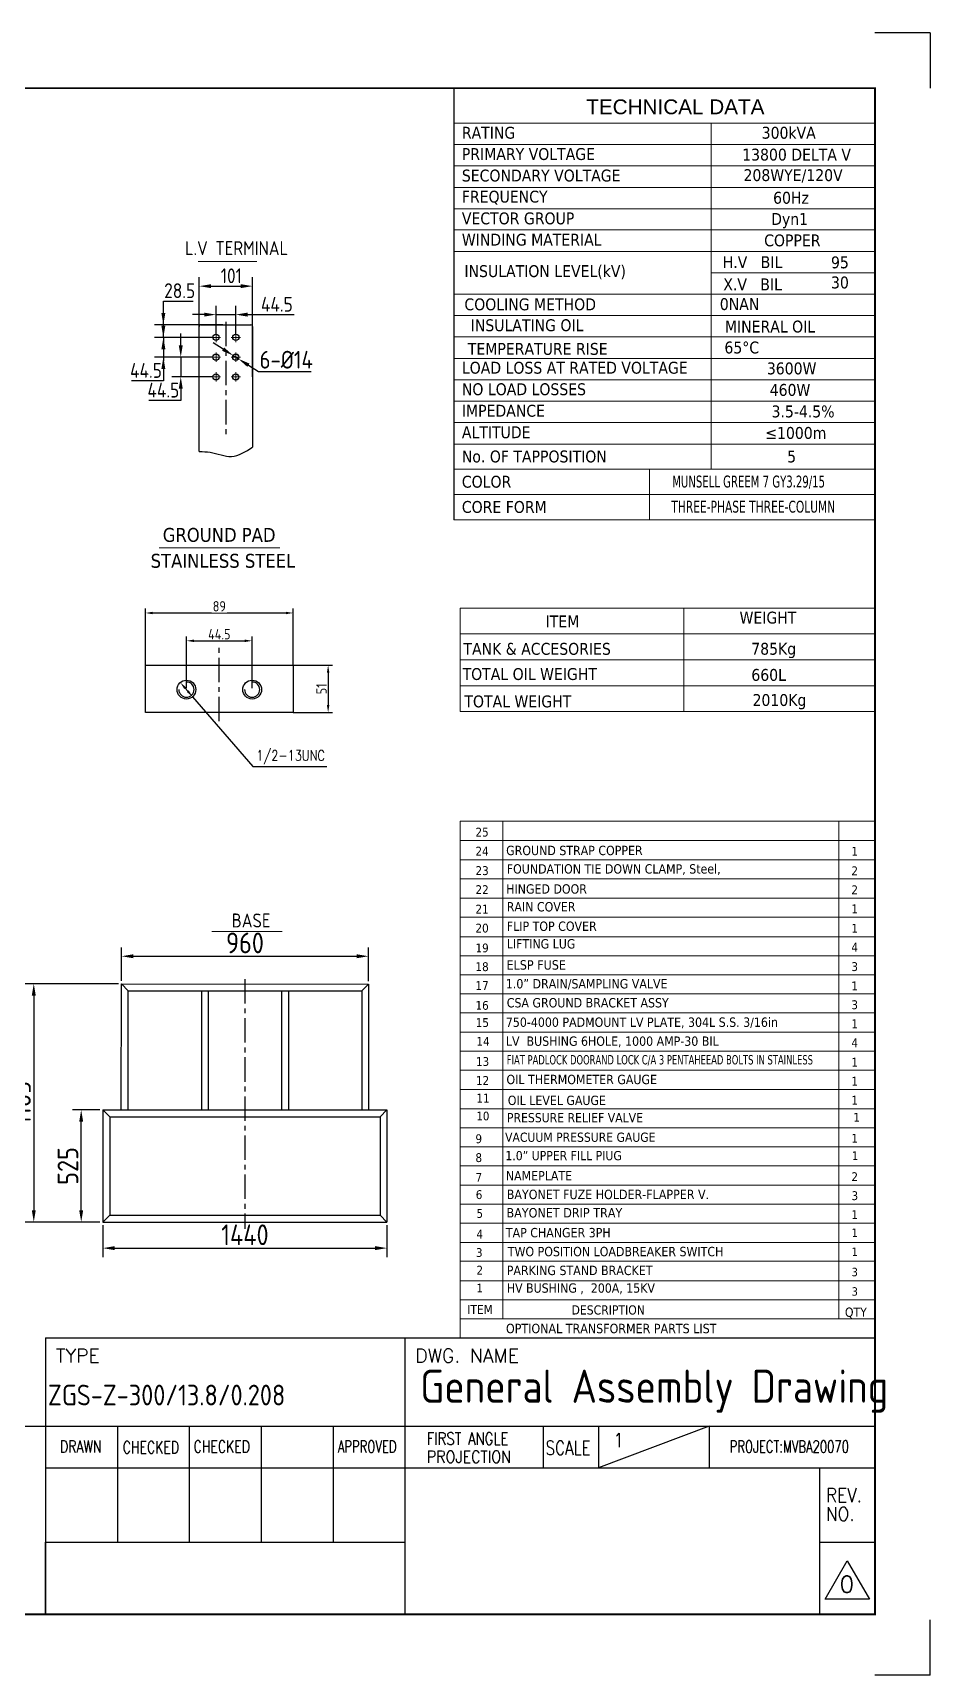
# Model space of a CAD drawing. Header units: millimetres. Extents: x 70841 to 133731, y -170061 to -164340.
# Drawn here: x 103016 to 106049, y -169944 to -164394 of the extents above; entities that cross this region are included whole.
import ezdxf
from ezdxf.enums import TextEntityAlignment as Align

# ---------------------------------------------------------------- set-up
doc = ezdxf.new("R2010")
doc.units = ezdxf.units.MM
doc.header["$LTSCALE"] = 13
for name, pattern in [('CENTER', [50.8, 31.75, -6.35, 6.35, -6.35]), ('CENTERX2', [101.6, 63.5, -12.7, 12.7, -12.7]), ('点画线', [18, 12, -2, 2, -2])]:
    doc.linetypes.add(name, pattern=pattern)
doc.layers.get('0').update_dxf_attribs({"color": 1, "linetype": 'CENTER'})
for name, color, linetype in [('1', 4, 'Continuous'), ('2', 3, 'Continuous'), ('6文字层', 3, 'Continuous'), ('粗实线', 4, 'Continuous')]:
    doc.layers.add(name, color=color, linetype=linetype)
doc.layers.add('paper', color=254, linetype='Continuous', plot=False)
doc.layers.add('中心线层', color=1, linetype='点画线', lineweight=18, true_color=0xff0000)
doc.layers.add('标注、文本', color=3, linetype='Continuous', lineweight=25)
doc.layers.add('铁心', color=3, linetype='Continuous', lineweight=0)
doc.styles.add('PDF Arial', font='arial.ttf')
doc.styles.add('ROMANS', font='romans.shx', dxfattribs={"bigfont": 'whgtxt.shx'})
doc.styles.get("Standard").update_dxf_attribs({"font": 'gbenor.shx', "bigfont": 'gbcbig.shx'})
doc.styles.add('Tahoma$001', font='tahoma.ttf', dxfattribs={"height": 2.159784})
doc.styles.add('Tahoma_txtstyle_28.05_0_0', font='tahoma.ttf')
doc.styles.add('Tahoma_txtstyle_28.49_0_0', font='tahoma.ttf')
doc.styles.add('Tahoma_txtstyle_28.73_0_0', font='tahoma.ttf')
doc.styles.add('Tahoma_txtstyle_28.76_0_0', font='tahoma.ttf')
doc.styles.add('Tahoma_txtstyle_28.82_0_0', font='tahoma.ttf')
doc.styles.add('Tahoma_txtstyle_28.87_0_0', font='tahoma.ttf')
doc.styles.add('Tahoma_txtstyle_28.88_0_0', font='tahoma.ttf')
doc.styles.add('Tahoma_txtstyle_30.00_0_0', font='tahoma.ttf')
doc.styles.add('Tahoma_txtstyle_30.40_0_0', font='tahoma.ttf')
doc.styles.add('Tahoma_txtstyle_30.54_0_0', font='tahoma.ttf')
doc.dimstyles.new('1-15', dxfattribs={"dimscale": 20, "dimtxt": 3.5, "dimasz": 2, "dimexe": 1.5, "dimexo": 0.5, "dimgap": 0.5, "dimtad": 1, "dimtoh": 1, "dimdec": 1, "dimdsep": 46, "dimtxsty": 'Standard', "dimcen": 2.5, "dimclrd": 3, "dimclre": 3, "dimclrt": 3, "dimadec": 0, "dimazin": 2, "dimtfac": 1, "dimtdec": 1, "dimtmove": 0, "dimatfit": 2, "dimfxl": 1, "dimarcsym": 0})
doc.dimstyles.new('丁晓菲', dxfattribs={"dimscale": 10, "dimtxt": 3.5, "dimasz": 2.5, "dimexe": 1.5, "dimexo": 0, "dimgap": 0.5, "dimtad": 1, "dimtoh": 1, "dimtxsty": 'Standard', "dimcen": 2.5, "dimclrd": 3, "dimclre": 3, "dimclrt": 2, "dimadec": 0, "dimazin": 0, "dimtfac": 1, "dimtmove": 0, "dimatfit": 2, "dimfxl": 1.5, "dimarcsym": 0})

# ---------------------------------------------------------------- blocks, each defined once
blk = doc.blocks.new('*D920')
at = {"layer": 'Defpoints', "color": 0, "transparency": 16777216}
for p in [(103758.4, -165249.6), (103578.4, -165579.6), (103758.4, -165566)]:
    blk.add_point(p, dxfattribs=at)
at = {"layer": '标注、文本', "color": 3, "lineweight": -2, "transparency": 16777216}
for p, q in [((103578.4, -165569.6), (103578.4, -165219.6)), ((103758.4, -165556), (103758.4, -165219.6)), ((103618.4, -165249.6), (103718.4, -165249.6))]:
    blk.add_line(p, q, dxfattribs=at)
at = {"layer": '标注、文本', "color": 3, "transparency": 16777216}
for points in [[(103618.4, -165243), (103618.4, -165256.3), (103578.4, -165249.6)], [(103718.4, -165243), (103718.4, -165256.3), (103758.4, -165249.6)]]:
    blk.add_solid(points, dxfattribs=at)
at = {"layer": '标注、文本', "color": 3, "transparency": 16777216, "insert": (103686.6, -165214.6), "char_height": 50, "attachment_point": 5}
blk.add_mtext('101', dxfattribs=at)
blk = doc.blocks.new('*D921')
at = {"layer": 'Defpoints', "color": 0, "transparency": 16777216}
for p in [(103457, -165380), (103668.5, -165380), (103635.1, -165422.7)]:
    blk.add_point(p, dxfattribs=at)
at = {"layer": '标注、文本', "color": 3, "lineweight": -2, "transparency": 16777216}
for p, q in [((103457, -165340), (103457, -165300)), ((103457, -165300), (103557.3, -165300)), ((103658.5, -165380), (103427, -165380)), ((103457, -165422.7), (103457, -165380)), ((103625.1, -165422.7), (103427, -165422.7)), ((103457, -165462.7), (103457, -165502.7))]:
    blk.add_line(p, q, dxfattribs=at)
at = {"layer": '标注、文本', "color": 3, "transparency": 16777216}
for points in [[(103450.3, -165340), (103463.7, -165340), (103457, -165380)], [(103450.3, -165462.7), (103463.7, -165462.7), (103457, -165422.7)]]:
    blk.add_solid(points, dxfattribs=at)
at = {"layer": '标注、文本', "color": 3, "transparency": 16777216, "insert": (103512.1, -165265), "char_height": 50, "attachment_point": 5}
blk.add_mtext('28.5', dxfattribs=at)
blk = doc.blocks.new('*D922')
at = {"layer": 'Defpoints', "color": 0, "transparency": 16777216}
for p in [(103701.8, -165345.8), (103635.1, -165422.7), (103701.8, -165422.7)]:
    blk.add_point(p, dxfattribs=at)
at = {"layer": '标注、文本', "color": 3, "lineweight": -2, "transparency": 16777216}
for p, q in [((103635.1, -165412.7), (103635.1, -165315.8)), ((103701.8, -165412.7), (103701.8, -165315.8)), ((103595.1, -165345.8), (103555.1, -165345.8)), ((103635.1, -165345.8), (103701.8, -165345.8)), ((103741.8, -165345.8), (103899.4, -165345.8))]:
    blk.add_line(p, q, dxfattribs=at)
at = {"layer": '标注、文本', "color": 3, "transparency": 16777216}
for points in [[(103595.1, -165339.1), (103595.1, -165352.5), (103635.1, -165345.8)], [(103741.8, -165339.1), (103741.8, -165352.5), (103701.8, -165345.8)]]:
    blk.add_solid(points, dxfattribs=at)
at = {"layer": '标注、文本', "color": 3, "transparency": 16777216, "insert": (103840.6, -165310.8), "char_height": 50, "attachment_point": 5}
blk.add_mtext('44.5', dxfattribs=at)
blk = doc.blocks.new('*D923')
at = {"layer": 'Defpoints', "color": 0, "transparency": 16777216}
for p in [(103635.1, -165422.7), (103457, -165489.5), (103624.6, -165489.5)]:
    blk.add_point(p, dxfattribs=at)
at = {"layer": '标注、文本', "color": 3, "lineweight": -2, "transparency": 16777216}
for p, q in [((103457, -165382.7), (103457, -165342.7)), ((103625.1, -165422.7), (103427, -165422.7)), ((103457, -165422.7), (103457, -165489.5)), ((103614.6, -165489.5), (103427, -165489.5)), ((103457, -165529.5), (103457, -165569.5)), ((103457, -165569.5), (103349.4, -165569.5))]:
    blk.add_line(p, q, dxfattribs=at)
at = {"layer": '标注、文本', "color": 3, "transparency": 16777216}
for points in [[(103450.3, -165382.7), (103463.7, -165382.7), (103457, -165422.7)], [(103450.3, -165529.5), (103463.7, -165529.5), (103457, -165489.5)]]:
    blk.add_solid(points, dxfattribs=at)
at = {"layer": '标注、文本', "color": 3, "transparency": 16777216, "insert": (103398.2, -165534.5), "char_height": 50, "attachment_point": 5}
blk.add_mtext('44.5 ', dxfattribs=at)
blk = doc.blocks.new('*D944')
at = {"layer": 'Defpoints', "color": 0, "transparency": 16777216}
for p in [(104150.7, -167514.2), (103315.1, -167607.2), (104150.7, -167608.3)]:
    blk.add_point(p, dxfattribs=at)
at = {"layer": '标注、文本', "color": 3, "lineweight": -2, "transparency": 16777216}
for p, q in [((103315.1, -167597.2), (103315.1, -167484.2)), ((104150.7, -167598.3), (104150.7, -167484.2)), ((103355.1, -167514.2), (104110.7, -167514.2))]:
    blk.add_line(p, q, dxfattribs=at)
at = {"layer": '标注、文本', "color": 3, "transparency": 16777216}
for points in [[(103355.1, -167507.6), (103355.1, -167520.9), (103315.1, -167514.2)], [(104110.7, -167507.6), (104110.7, -167520.9), (104150.7, -167514.2)]]:
    blk.add_solid(points, dxfattribs=at)
at = {"layer": '标注、文本', "color": 3, "transparency": 16777216, "insert": (103732.9, -167469.2), "char_height": 70, "attachment_point": 5}
blk.add_mtext('960', dxfattribs=at)
blk = doc.blocks.new('*D945')
at = {"layer": 'Defpoints', "color": 0, "transparency": 16777216}
for p in [(103315.1, -167607.2), (103019, -168412.6), (103252.6, -168412.6)]:
    blk.add_point(p, dxfattribs=at)
at = {"layer": '标注、文本', "color": 3, "lineweight": -2, "transparency": 16777216}
for p, q in [((103305.1, -167607.2), (102989, -167607.2)), ((103019, -167647.2), (103019, -168372.6)), ((103242.6, -168412.6), (102989, -168412.6))]:
    blk.add_line(p, q, dxfattribs=at)
at = {"layer": '标注、文本', "color": 3, "transparency": 16777216}
for points in [[(103012.3, -167647.2), (103025.6, -167647.2), (103019, -167607.2)], [(103012.3, -168372.6), (103025.6, -168372.6), (103019, -168412.6)]]:
    blk.add_solid(points, dxfattribs=at)
at = {"layer": '标注、文本', "color": 3, "transparency": 16777216, "insert": (102974, -168009.9), "char_height": 70, "attachment_point": 5, "rotation": 90}
blk.add_mtext('1185', dxfattribs=at)
blk = doc.blocks.new('*D946')
at = {"layer": 'Defpoints', "color": 0, "transparency": 16777216}
for p in [(103179.3, -168033.4), (103252.6, -168033.4), (103252.6, -168412.6)]:
    blk.add_point(p, dxfattribs=at)
at = {"layer": '标注、文本', "color": 3, "lineweight": -2, "transparency": 16777216}
for p, q in [((103242.6, -168033.4), (103149.3, -168033.4)), ((103179.3, -168372.6), (103179.3, -168073.4)), ((103242.6, -168412.6), (103149.3, -168412.6))]:
    blk.add_line(p, q, dxfattribs=at)
at = {"layer": '标注、文本', "color": 3, "transparency": 16777216}
for points in [[(103172.6, -168073.4), (103185.9, -168073.4), (103179.3, -168033.4)], [(103172.6, -168372.6), (103185.9, -168372.6), (103179.3, -168412.6)]]:
    blk.add_solid(points, dxfattribs=at)
at = {"layer": '标注、文本', "color": 3, "transparency": 16777216, "insert": (103134.3, -168223), "char_height": 70, "attachment_point": 5, "rotation": 90}
blk.add_mtext('525 ', dxfattribs=at)
blk = doc.blocks.new('*D947')
at = {"layer": 'Defpoints', "color": 0, "transparency": 16777216}
for p in [(103252.6, -168412.6), (104212.6, -168412.6), (104212.6, -168500.6)]:
    blk.add_point(p, dxfattribs=at)
at = {"layer": '标注、文本', "color": 3, "lineweight": -2, "transparency": 16777216}
for p, q in [((103252.6, -168422.6), (103252.6, -168530.6)), ((104212.6, -168422.6), (104212.6, -168530.6)), ((103292.6, -168500.6), (104172.6, -168500.6))]:
    blk.add_line(p, q, dxfattribs=at)
at = {"layer": '标注、文本', "color": 3, "transparency": 16777216}
for points in [[(103292.6, -168493.9), (103292.6, -168507.3), (103252.6, -168500.6)], [(104172.6, -168493.9), (104172.6, -168507.3), (104212.6, -168500.6)]]:
    blk.add_solid(points, dxfattribs=at)
at = {"layer": '标注、文本', "color": 3, "transparency": 16777216, "insert": (103732.6, -168455.6), "char_height": 70, "attachment_point": 5}
blk.add_mtext('1440', dxfattribs=at)
blk = doc.blocks.new('*D916')
at = {"layer": 'Defpoints', "color": 0, "transparency": 16777216}
for p in [(103692.9, -165484), (103710.6, -165495.3)]:
    blk.add_point(p, dxfattribs=at)
at = {"layer": '标注、文本', "color": 3, "lineweight": -2, "transparency": 16777216}
for p, q in [((103659.2, -165462.6), (103625.4, -165441.1)), ((103692.9, -165484), (103710.6, -165495.3)), ((103744.4, -165516.8), (103778.2, -165538.2)), ((103778.2, -165538.2), (103956.2, -165538.2))]:
    blk.add_line(p, q, dxfattribs=at)
at = {"layer": '标注、文本', "color": 3, "transparency": 16777216}
for points in [[(103662.7, -165457), (103655.6, -165468.2), (103692.9, -165484)], [(103748, -165511.1), (103740.8, -165522.4), (103710.6, -165495.3)]]:
    blk.add_solid(points, dxfattribs=at)
at = {"layer": '标注、文本', "color": 3, "transparency": 16777216, "insert": (103872.2, -165498.2), "char_height": 60, "attachment_point": 5}
blk.add_mtext('6-%%C14', dxfattribs=at)
blk = doc.blocks.new('*D981')
at = {"layer": 'Defpoints', "color": 0, "transparency": 16777216}
for p in [(103635.1, -165489.5), (103515.8, -165556), (103635.1, -165556)]:
    blk.add_point(p, dxfattribs=at)
at = {"layer": '标注、文本', "color": 3, "lineweight": -2, "transparency": 16777216}
for p, q in [((103515.8, -165449.5), (103515.8, -165409.5)), ((103625.1, -165489.5), (103485.8, -165489.5)), ((103515.8, -165489.5), (103515.8, -165556)), ((103625.1, -165556), (103485.8, -165556)), ((103515.8, -165596), (103515.8, -165636)), ((103515.8, -165636), (103408.2, -165636))]:
    blk.add_line(p, q, dxfattribs=at)
at = {"layer": '标注、文本', "color": 3, "transparency": 16777216}
for points in [[(103509.1, -165449.5), (103522.4, -165449.5), (103515.8, -165489.5)], [(103509.1, -165596), (103522.4, -165596), (103515.8, -165556)]]:
    blk.add_solid(points, dxfattribs=at)
at = {"layer": '标注、文本', "color": 3, "transparency": 16777216, "insert": (103457, -165601), "char_height": 50, "attachment_point": 5}
blk.add_mtext('44.5', dxfattribs=at)
blk = doc.blocks.new('*D986')
at = {"layer": 'Defpoints', "color": 0, "transparency": 16777216}
for p in [(103896.1, -166530.6), (103896.1, -166690.6), (104014, -166690.6)]:
    blk.add_point(p, dxfattribs=at)
at = {"layer": '标注、文本', "color": 3, "lineweight": -2, "transparency": 16777216}
for p, q in [((103896.1, -166530.6), (104029, -166530.6)), ((104014, -166555.6), (104014, -166665.6)), ((103896.1, -166690.6), (104029, -166690.6))]:
    blk.add_line(p, q, dxfattribs=at)
at = {"layer": '标注、文本', "color": 3, "transparency": 16777216}
for points in [[(104009.8, -166555.6), (104018.1, -166555.6), (104014, -166530.6)], [(104009.8, -166665.6), (104018.1, -166665.6), (104014, -166690.6)]]:
    blk.add_solid(points, dxfattribs=at)
at = {"layer": '标注、文本', "color": 2, "transparency": 16777216, "insert": (103991.5, -166610.6), "char_height": 35, "attachment_point": 5, "rotation": 90, "bg_fill": 3, "box_fill_scale": 1.1, "bg_fill_color": 256, "bg_fill_true_color": 13158600, "bg_fill_transparency": 0}
blk.add_mtext('51', dxfattribs=at)
blk = doc.blocks.new('*D989')
at = {"layer": 'Defpoints', "color": 0, "transparency": 16777216}
for p in [(103514.2, -166589.1), (103555.7, -166637.2)]:
    blk.add_point(p, dxfattribs=at)
at = {"layer": '标注、文本', "color": 3, "lineweight": -2, "transparency": 16777216}
for p, q in [((103530.6, -166608), (103539.4, -166618.3)), ((103555.7, -166637.2), (103759.6, -166873.2)), ((103759.6, -166873.2), (104009.9, -166873.2))]:
    blk.add_line(p, q, dxfattribs=at)
at = {"layer": '标注、文本', "color": 3, "transparency": 16777216}
for points in [[(103533.7, -166605.3), (103527.4, -166610.8), (103514.2, -166589.1)], [(103542.5, -166615.5), (103536.2, -166621), (103555.7, -166637.2)]]:
    blk.add_solid(points, dxfattribs=at)
at = {"layer": '标注、文本', "color": 2, "transparency": 16777216, "insert": (103887.2, -166841.5), "char_height": 35, "attachment_point": 5, "bg_fill": 3, "box_fill_scale": 1.1, "bg_fill_color": 256, "bg_fill_true_color": 13158600, "bg_fill_transparency": 0}
blk.add_mtext('{\\Fromans,gbcbig|c134;\\W0.8;1/2-13UNC}', dxfattribs=at)
blk = doc.blocks.new('*D987')
at = {"layer": 'Defpoints', "color": 0, "transparency": 16777216}
for p in [(103757.2, -166448.2), (103535, -166608.1), (103757.2, -166608.1)]:
    blk.add_point(p, dxfattribs=at)
at = {"layer": '标注、文本', "color": 3, "lineweight": -2, "transparency": 16777216}
for p, q in [((103535, -166608.1), (103535, -166433.2)), ((103560, -166448.2), (103732.2, -166448.2)), ((103757.2, -166608.1), (103757.2, -166433.2))]:
    blk.add_line(p, q, dxfattribs=at)
at = {"layer": '标注、文本', "color": 3, "transparency": 16777216}
for points in [[(103560, -166444), (103560, -166452.4), (103535, -166448.2)], [(103732.2, -166444), (103732.2, -166452.4), (103757.2, -166448.2)]]:
    blk.add_solid(points, dxfattribs=at)
at = {"layer": '标注、文本', "color": 2, "transparency": 16777216, "insert": (103646.1, -166425.7), "char_height": 35, "attachment_point": 5, "bg_fill": 3, "box_fill_scale": 1.1, "bg_fill_color": 256, "bg_fill_true_color": 13158600, "bg_fill_transparency": 0}
blk.add_mtext('44.5', dxfattribs=at)
blk = doc.blocks.new('*D988')
at = {"layer": 'Defpoints', "color": 0, "transparency": 16777216}
for p in [(103896.1, -166354.1), (103396.1, -166530.6), (103896.1, -166530.6)]:
    blk.add_point(p, dxfattribs=at)
at = {"layer": '标注、文本', "color": 3, "lineweight": -2, "transparency": 16777216}
for p, q in [((103396.1, -166530.6), (103396.1, -166339.1)), ((103421.1, -166354.1), (103871.1, -166354.1)), ((103896.1, -166530.6), (103896.1, -166339.1))]:
    blk.add_line(p, q, dxfattribs=at)
at = {"layer": '标注、文本', "color": 3, "transparency": 16777216}
for points in [[(103421.1, -166350), (103421.1, -166358.3), (103396.1, -166354.1)], [(103871.1, -166350), (103871.1, -166358.3), (103896.1, -166354.1)]]:
    blk.add_solid(points, dxfattribs=at)
at = {"layer": '标注、文本', "color": 2, "transparency": 16777216, "insert": (103646.1, -166331.6), "char_height": 35, "attachment_point": 5, "bg_fill": 3, "box_fill_scale": 1.1, "bg_fill_color": 256, "bg_fill_true_color": 13158600, "bg_fill_transparency": 0}
blk.add_mtext('89', dxfattribs=at)

msp = doc.modelspace()

# ---------------------------------------------------------------- linework, layer by layer
at = {"layer": '1'}
for p, q in [((103578.394, -165808.485), (103578.415, -165385.959)), ((103584.415, -165379.959), (103752.415, -165379.959)), ((103758.415, -165385.959), (103758.39, -165793.687)), ((103396.096, -166690.648), (103396.096, -166530.648)), ((103396.096, -166530.648), (103896.096, -166530.648)), ((103896.096, -166530.648), (103896.096, -166690.648)), ((103896.096, -166690.648), (103396.096, -166690.648))]:
    msp.add_line(p, q, dxfattribs=at)
at = {"layer": '1', "color": 1, "linetype": 'CENTERX2', "lineweight": -3, "ltscale": 0.1}
for p, q in [((103668.479, -165370.001), (103668.407, -165764.705)), ((103646.096, -166719.977), (103646.096, -166471.213)), ((103732.617, -167591.518), (103732.617, -168435.218))]:
    msp.add_line(p, q, dxfattribs=at)
at = {"layer": '1', "const_width": 6.541}
msp.add_lwpolyline([(98685.929, -169738.188), (105861.929, -169738.188), (105861.929, -164580.438), (98685.929, -164580.438), (98685.929, -169738.188)], dxfattribs=at)
at = {"layer": '1'}
for centre, radius in [((103635.103, -165422.709), 10.5), ((103701.839, -165422.719), 10.5), ((103635.103, -165489.659), 10.5), ((103635.103, -165489.659), 10.5), ((103701.777, -165489.67), 10.5), ((103701.798, -165489.67), 10.5), ((103635.103, -165556.209), 10.5), ((103635.103, -165556.209), 10.5), ((103701.777, -165556.219), 10.5), ((103701.798, -165556.219), 10.5), ((103534.971, -166613.148), 31.75), ((103757.221, -166613.148), 31.75)]:
    msp.add_circle(centre, radius, dxfattribs=at)
for centre, start, end in [((103584.415, -165385.959), 90, 180), ((103752.415, -165385.959), 0, 90)]:
    msp.add_arc(centre, 6, start, end, dxfattribs=at)
at = {"layer": '2', "ltscale": 10}
msp.add_line((105861.929, -166337.605), (105861.929, -166687.553), dxfattribs=at)
at = {"layer": '2'}
for p, q in [((103058.804, -168803.813), (105861.929, -168803.813)), ((103058.804, -168803.813), (103058.804, -169738.188)), ((104273.491, -168803.813), (104273.491, -169738.188)), ((98685.929, -169102.813), (105861.929, -169102.813)), ((103301.741, -169102.813), (103301.741, -169494.647)), ((103544.679, -169102.813), (103544.679, -169494.647)), ((103787.616, -169102.813), (103787.616, -169494.647)), ((104030.554, -169102.813), (104030.554, -169494.647)), ((104740.679, -169102.813), (104740.679, -169242.969)), ((105301.304, -169102.813), (104927.554, -169242.969)), ((104927.554, -169102.813), (104927.554, -169242.969)), ((105301.304, -169102.813), (105301.304, -169242.969)), ((103058.804, -169242.969), (104273.491, -169242.969)), ((104273.491, -169242.969), (105861.929, -169242.969)), ((105675.054, -169242.969), (105675.054, -169738.188)), ((103058.804, -169494.647), (104273.491, -169494.647)), ((103058.804, -169737.585), (103058.804, -169494.647)), ((105675.054, -169494.647), (105861.929, -169494.647)), ((105693.741, -169686.773), (105768.491, -169557.303)), ((105768.491, -169557.303), (105843.241, -169686.773)), ((105843.241, -169686.773), (105693.741, -169686.773))]:
    msp.add_line(p, q, dxfattribs=at)
at = {"layer": '6文字层'}
for points in [[(104439.013, -164580.438), (105861.929, -164580.438)], [(104439.013, -164580.438), (104439.013, -166039.217)], [(105861.929, -164580.438), (105861.929, -165423.286)]]:
    msp.add_lwpolyline(points, dxfattribs=at)
at = {"layer": 'paper'}
for p, q in [((106048.804, -164393.563), (105861.929, -164393.563)), ((106048.804, -164393.563), (106048.804, -164580.438)), ((106048.804, -169943.751), (106048.804, -169756.876)), ((106048.804, -169943.751), (105861.929, -169943.751))]:
    msp.add_line(p, q, dxfattribs=at)
at = {"layer": '中心线层'}
for p, q in [((103619.603, -165422.709), (103650.602, -165422.709)), ((103635.103, -165406.59), (103635.103, -165438.426)), ((103717.339, -165422.724), (103686.34, -165422.714)), ((103701.844, -165406.6), (103701.835, -165438.436)), ((103619.603, -165489.459), (103650.602, -165489.459)), ((103635.103, -165473.34), (103635.103, -165505.176)), ((103717.318, -165489.474), (103686.319, -165489.464)), ((103701.824, -165473.35), (103701.814, -165505.186)), ((103619.603, -165556.008), (103650.602, -165556.008)), ((103635.103, -165539.889), (103635.103, -165571.725)), ((103717.318, -165556.023), (103686.319, -165556.014)), ((103701.824, -165539.9), (103701.814, -165571.736))]:
    msp.add_line(p, q, dxfattribs=at)
at = {"layer": '标注、文本', "color": 4, "lineweight": 30}
for p, q in [((103314.537, -168033.42), (103315.126, -167607.157)), ((103315.126, -167607.157), (104150.691, -167608.313)), ((103315.126, -167607.157), (103337.573, -167631.186)), ((104127.651, -167631.186), (104150.691, -167608.313)), ((104150.691, -167608.313), (104150.691, -168033.089)), ((103337.573, -168032.968), (103337.573, -167631.186)), ((103337.573, -167631.186), (104127.651, -167631.186)), ((103585.839, -167631.186), (103585.839, -168033.089)), ((103608.879, -167631.186), (103608.879, -168033.089)), ((103856.355, -167631.186), (103856.355, -168033.089)), ((103879.395, -167631.186), (103879.395, -168033.089)), ((104127.651, -167631.186), (104127.651, -168033.089)), ((103252.612, -168033.42), (104212.612, -168033.42)), ((103275.652, -168056.431), (103252.612, -168033.42)), ((103275.652, -168056.46), (103275.652, -168389.58)), ((103275.652, -168056.46), (104189.572, -168056.46)), ((104189.572, -168056.46), (104212.612, -168033.42)), ((103252.622, -168412.62), (103275.652, -168389.58)), ((104189.572, -168389.58), (104212.612, -168412.62))]:
    msp.add_line(p, q, dxfattribs=at)
at = {"layer": '标注、文本'}
msp.add_open_spline([(103578.394, -165808.485), (103590.637, -165808.662), (103627.443, -165809.192), (103689.981, -165837.843), (103735.241, -165808.629), (103758.394, -165793.685)], degree=3, knots=[0, 0, 0, 0, 73.60943979, 221.28127785, 375.94621417, 375.94621417, 375.94621417, 375.94621417], dxfattribs=at)
at = {"layer": '粗实线', "lineweight": 30}
for p, q in [((103252.612, -168033.42), (103252.612, -168412.62)), ((104189.572, -168056.46), (104189.572, -168389.58)), ((104212.612, -168033.42), (104212.612, -168412.62)), ((103275.652, -168389.58), (104189.572, -168389.58)), ((103252.622, -168412.62), (104212.612, -168412.62))]:
    msp.add_line(p, q, dxfattribs=at)
at = {"layer": '铁心'}
for p, q in [((103772.419, -165166.063), (103574.503, -165166.063)), ((103443.323, -166134.068), (103850.942, -166134.068)), ((104460.366, -166337.605), (104460.366, -166471.97)), ((104460.366, -166471.97), (104460.366, -166337.605)), ((104460.366, -166337.605), (105861.929, -166337.605)), ((104460.366, -166425.092), (105861.929, -166425.092)), ((104460.366, -166512.579), (105861.929, -166512.579)), ((104460.366, -166600.066), (105861.929, -166600.066)), ((104460.366, -166687.553), (105861.929, -166687.553)), ((103858.095, -167430.592), (103620.596, -167430.592))]:
    msp.add_line(p, q, dxfattribs=at)
at = {"layer": '铁心', "color": 3, "true_color": 0x00ff00}
for p, q in [((105216.48, -166337.605), (105216.48, -166471.97)), ((105216.48, -166471.97), (105216.48, -166337.605)), ((104460.366, -166595.999), (104460.366, -166471.97)), ((104460.366, -166471.97), (104460.366, -166595.999)), ((105216.48, -166595.999), (105216.48, -166471.97)), ((105216.48, -166471.97), (105216.48, -166595.999)), ((104460.366, -166687.553), (104460.366, -166595.999)), ((104460.366, -166595.999), (104460.366, -166687.553)), ((105216.48, -166687.553), (105216.48, -166595.999)), ((105216.48, -166595.999), (105216.48, -166687.553))]:
    msp.add_line(p, q, dxfattribs=at)
at = {"layer": '铁心'}
for points in [[(104439.013, -164698.396), (105861.929, -164698.396)], [(105308.458, -164698.396), (105308.458, -165868.626)], [(104439.013, -164771.09), (105861.929, -164771.09)], [(104439.013, -164843.099), (105861.929, -164843.099)], [(104439.013, -164915.794), (105861.929, -164915.794)], [(104439.013, -164987.803), (105861.929, -164987.803)], [(104439.013, -165059.812), (105861.929, -165059.812)], [(104439.013, -165132.507), (105861.929, -165132.507)], [(105308.458, -165204.516), (105861.929, -165204.516)], [(104439.013, -165277.211), (105861.929, -165277.211)], [(104439.013, -165349.22), (105861.929, -165349.22)], [(104439.013, -165421.229), (105861.929, -165421.229)], [(104439.013, -165493.924), (105861.929, -165493.924)], [(104439.013, -165565.933), (105861.929, -165565.933)], [(104439.013, -165637.942), (105861.929, -165637.942)], [(104439.013, -165637.942), (105861.929, -165637.942)], [(104439.013, -165710.636), (105861.929, -165710.636)], [(104439.013, -165783.331), (105861.929, -165783.331)], [(104439.013, -165783.331), (105861.929, -165783.331)], [(105861.929, -165783.331), (105861.929, -166039.217)], [(104439.013, -165868.626), (105861.929, -165868.626)], [(105100.22, -165868.626), (105100.22, -166039.217)], [(104439.013, -165953.922), (105861.929, -165953.922)], [(104439.013, -165953.922), (105861.929, -165953.922)], [(104439.013, -166039.217), (105861.929, -166039.217)], [(104439.013, -166039.217), (105861.929, -166039.217)], [(105861.929, -166687.553), (104460.366, -166687.553), (104460.366, -166687.553)], [(104460.366, -167058.219), (104460.366, -168803.813)], [(105861.929, -167058.219), (104460.366, -167058.219), (104460.366, -167058.219)], [(105861.929, -167058.219), (104460.366, -167058.219), (104460.366, -167058.219)], [(104603.851, -167058.219), (104603.851, -168739.419)], [(105740.087, -167058.219), (105740.087, -168739.419)], [(105861.929, -167122.613), (104460.366, -167122.613), (104460.366, -167122.613)], [(105861.929, -167188.343), (104460.366, -167188.343), (104460.366, -167188.343)], [(105861.929, -167188.343), (104460.366, -167188.343), (104460.366, -167188.343)], [(105861.929, -167188.343), (104460.366, -167188.343), (104460.366, -167188.343)], [(105861.929, -167252.738), (104460.366, -167252.738), (104460.366, -167252.738)], [(105861.929, -167318.468), (104460.366, -167318.468), (104460.366, -167318.468)], [(105861.929, -167382.595), (104460.366, -167382.595), (104460.366, -167382.595)], [(105861.929, -167448.325), (104460.366, -167448.325), (104460.366, -167448.325)], [(105861.929, -167512.453), (104460.366, -167512.453), (104460.366, -167512.453)], [(105861.929, -167576.847), (104460.366, -167576.847), (104460.366, -167576.847)], [(105861.929, -167641.241), (104460.366, -167641.241), (104460.366, -167641.241)], [(105861.929, -167705.368), (104460.366, -167705.368), (104460.366, -167705.368)], [(105861.929, -167771.099), (104460.366, -167771.099), (104460.366, -167771.099)], [(105861.929, -167835.493), (104460.366, -167835.493), (104460.366, -167835.493)], [(105861.929, -167899.62), (104460.366, -167899.62), (104460.366, -167899.62)], [(105861.929, -167965.083), (104460.366, -167965.083)], [(105861.929, -168029.478), (104460.366, -168029.478)], [(105861.929, -168093.872), (104460.366, -168093.872)], [(105861.929, -168157.999), (104460.366, -168157.999)], [(105861.929, -168222.394), (104460.366, -168222.394), (104460.366, -168222.394)], [(105861.929, -168288.124), (104460.366, -168288.124), (104460.366, -168288.124)], [(105861.929, -168352.251), (104460.366, -168352.251), (104460.366, -168352.251)], [(105861.929, -168416.645), (104460.366, -168416.645), (104460.366, -168416.645)], [(105861.929, -168481.04), (104460.366, -168481.04), (104460.366, -168481.04)], [(105861.929, -168545.167), (104460.366, -168545.167), (104460.366, -168545.167)], [(105861.929, -168610.897), (104460.366, -168610.897), (104460.366, -168610.897)], [(105861.929, -168675.292), (104460.366, -168675.292), (104460.366, -168675.292)], [(104603.851, -168675.024), (104603.851, -168739.419), (104603.851, -168739.419)], [(105740.087, -168675.024), (105740.087, -168739.419), (105740.087, -168739.419)], [(105861.929, -168739.419), (104460.366, -168739.419), (104460.366, -168739.419)]]:
    msp.add_lwpolyline(points, dxfattribs=at)

# ---------------------------------------------------------------- texts
at = {"color": 4, "true_color": 0x00ffff}
msp.add_text('ZGS-Z-300/13.8/0.208', height=70, dxfattribs=at).set_placement((103066.789, -169032.159))
at = {"layer": '1', "color": 4}
msp.add_text('General Assembly Drawing', height=112.125, dxfattribs=at).set_placement((104325.244, -169023.328))
at = {"layer": '2', "style": 'ROMANS'}
for s, height, p in [('TYPE', 46.7188, (103093.778, -168887.364)), ('DWG. NAME', 46.7188, (104308.466, -168887.364)), ('1', 46.719, (104976.101, -169173.121))]:
    msp.add_text(s, height=height, dxfattribs=at).set_placement(p)
for s, height, width, p in [('DRAWN', 41.1125, 0.75, (103107.495, -169191.61)), ('CHECKED', 41.1125, 0.75, (103319.612, -169194.215)), ('CHECKED', 41.1125, 0.75, (103559.233, -169191.61)), ('APPROVED', 41.1125, 0.7, (104046.33, -169191.61)), ('FIRST ANGLE', 41.1125, 0.8, (104347.251, -169164.838)), ('SCALE', 46.7188, 0.8, (104748.938, -169198.715)), ('PROJECTION', 41.1125, 0.86, (104347.251, -169226.453)), ('REV.', 46.7188, 0.9, (105696.302, -169358.601)), ('NO.', 46.7188, 0.9, (105696.302, -169422.312))]:
    msp.add_text(s, height=height, dxfattribs=dict(at, width=width)).set_placement(p)
at = {"layer": '2', "color": 3, "true_color": 0x00ff00, "style": 'ROMANS', "width": 0.7}
msp.add_text('PROJECT:MVBA20070', height=41.1125, dxfattribs=at).set_placement((105371.256, -169191.61))
at = {"layer": '2', "color": 4, "style": 'ROMANS'}
msp.add_text('0', height=56.062, dxfattribs=at).set_placement((105743.39, -169664.347))
at = {"layer": '铁心'}
for s, height, style, p in [('TECHNICAL DATA', 50.06987, 'PDF Arial', (104886.348, -164668.595)), ('RATING', 40.1901, 'Tahoma$001', (104465.927, -164751.202)), ('300kVA', 40.1901, 'Tahoma$001', (105479.327, -164751.202)), ('PRIMARY VOLTAGE', 40.19014, 'Tahoma$001', (104465.927, -164823.211)), ('13800 DELTA V', 40.19014, 'Tahoma$001', (105413.467, -164825.19)), ('SECONDARY VOLTAGE', 40.19014, 'Tahoma$001', (104465.927, -164895.906)), ('208WYE/120V', 40.19014, 'Tahoma$001', (105417.962, -164894.476)), ('FREQUENCY', 40.1901, 'Tahoma$001', (104465.927, -164967.229)), ('60Hz', 40.1901, 'Tahoma$001', (105518.021, -164970.924)), ('VECTOR GROUP', 40.19014, 'Tahoma$001', (104465.927, -165040.61)), ('Dyn1', 40.1901, 'Tahoma$001', (105511.273, -165042.731)), ('WINDING MATERIAL', 40.19014, 'Tahoma$001', (104465.927, -165112.619)), ('COPPER', 40.1901, 'Tahoma$001', (105487.68, -165114.939)), ('95', 40.1901, 'Tahoma$001', (105713.584, -165189.27)), ('INSULATION LEVEL(kV)', 40.19014, 'Tahoma$001', (104474.568, -165218.865)), ('30', 40.1901, 'Tahoma$001', (105713.678, -165257.188)), ('COOLING METHOD', 40.19014, 'Tahoma$001', (104474.568, -165331.174)), ('0NAN', 40.1901, 'Tahoma$001', (105337.825, -165330.223)), ('LOAD LOSS AT RATED VOLTAGE', 40.19014, 'Tahoma$001', (104465.927, -165545.358)), ('3600W', 40.1901, 'Tahoma$001', (105496.844, -165547.679)), ('NO LOAD LOSSES', 40.19014, 'Tahoma$001', (104465.927, -165618.053)), ('460W', 40.1901, 'Tahoma$001', (105506.452, -165620.374)), ('IMPEDANCE', 40.1901, 'Tahoma$001', (104465.927, -165690.748)), ('3.5-4.5%%%', 40.1901, 'Tahoma$001', (105512.637, -165693.069)), ('ALTITUDE', 40.1901, 'Tahoma$001', (104465.927, -165763.443)), ('≤1000m', 40.1901, 'Tahoma$001', (105491.436, -165765.763)), ('No. OF TAPPOSITION', 40.19014, 'Tahoma$001', (104465.867, -165845.291)), ('5', 40.19, 'Tahoma$001', (105565.423, -165845.291)), ('COLOR', 40.1901, 'Tahoma$001', (104465.867, -165930.586)), ('GROUND PAD  ', 46.95689, 'Tahoma$001', (103454.899, -166113.716)), ('STAINLESS STEEL ', 46.95689, 'Tahoma$001', (103414.114, -166201.238)), ('GROUND STRAP COPPER', 31.56081, 'Tahoma$001', (104615.716, -167172.43)), ('1', 29.834, 'Tahoma$001', (105782.513, -167174.316)), ('FOUNDATION TIE DOWN CLAMP, Steel, ', 31.5647, 'Tahoma$001', (104617.674, -167234.732)), ('2', 29.834, 'Tahoma$001', (105782.513, -167240.314)), ('HINGED DOOR', 31.56081, 'Tahoma$001', (104615.716, -167302.554)), ('2', 29.834, 'Tahoma$001', (105782.513, -167304.441)), ('RAIN COVER', 31.5647, 'Tahoma$001', (104617.674, -167362.719)), ('1', 29.834, 'Tahoma$001', (105782.513, -167368.835)), ('FLIP TOP COVER', 31.5647, 'Tahoma$001', (104617.674, -167428.45)), ('1', 29.834, 'Tahoma$001', (105782.513, -167434.566)), ('4', 29.834, 'Tahoma$001', (105782.513, -167498.693)), ('ELSP FUSE', 32.0385, 'Tahoma$001', (104616.781, -167559.552)), ('3', 29.834, 'Tahoma$001', (105782.513, -167564.156)), ('1.0” DRAIN/SAMPLING VALVE', 31.57344, 'Tahoma$001', (104614.518, -167622.917)), ('1', 29.834, 'Tahoma$001', (105782.387, -167629.342)), ('3', 29.834, 'Tahoma$001', (105782.513, -167692.945)), ('750-4000 PADMOUNT LV PLATE, 304L S.S. 3/16in', 31.57344, 'Tahoma$001', (104614.643, -167752.785)), ('1', 29.834, 'Tahoma$001', (105782.513, -167757.339)), ('LV  BUSHING 6HOLE, 1000 AMP-30 BIL', 31.57344, 'Tahoma$001', (104614.643, -167816.912)), ('4', 29.834, 'Tahoma$001', (105782.513, -167821.733)), ('1', 29.834, 'Tahoma$001', (105782.513, -167887.197)), ('OIL THERMOMETER GAUGE ', 31.60639, 'Tahoma_txtstyle_30.54_0_0', (104616.711, -167946.413)), ('1', 29.834, 'Tahoma$001', (105782.513, -167951.324)), ('OIL LEVEL GAUGE ', 31.4681, 'Tahoma_txtstyle_30.40_0_0', (104621.198, -168016.914)), ('1', 29.834, 'Tahoma$001', (105782.513, -168015.451)), ('PRESSURE RELIEF VALVE ', 31.12566, 'Tahoma$001', (104618.365, -168075.191)), ('1', 29.834, 'Tahoma$001', (105788.945, -168073.62)), ('VACUUM PRESSURE GAUGE', 31.05, 'Tahoma_txtstyle_30.00_0_0', (104611.932, -168141.299)), ('1', 29.834, 'Tahoma$001', (105782.513, -168144.24)), ('1.0” UPPER FILL PIUG ', 31.12566, 'Tahoma$001', (104613.048, -168203.486)), ('NAMEPLATE', 31.5734, 'Tahoma$001', (104614.643, -168271.814)), ('2', 29.834, 'Tahoma$001', (105782.513, -168274.097)), ('BAYONET FUZE HOLDER-FLAPPER V.', 31.78814, 'Tahoma$001', (104617.692, -168334.96)), ('3', 29.834, 'Tahoma$001', (105782.889, -168338.232)), ('BAYONET DRIP TRAY', 32.03849, 'Tahoma$001', (104616.727, -168397.106)), ('1', 29.834, 'Tahoma$001', (105782.459, -168402.512)), ('TAP CHANGER 3PH', 31.57344, 'Tahoma$001', (104614.643, -168464.062)), ('1', 28.519, 'Tahoma$001', (105783.28, -168462.86)), ('TWO POSITION LOADBREAKER SWITCH', 31.57344, 'Tahoma$001', (104621.303, -168527.902)), ('1', 28.519, 'Tahoma$001', (105783.28, -168527.255)), ('PARKING STAND BRACKET', 31.63108, 'Tahoma$001', (104617.674, -168591.628)), ('3', 28.425, 'Tahoma$001', (105783.3, -168595.551)), ('HV BUSHING ,  200A, 15KV', 31.4681, 'Tahoma_txtstyle_30.40_0_0', (104617.849, -168651.214)), ('3', 28.425, 'Tahoma$001', (105783.3, -168661.281)), ('ITEM', 30.5228, 'Tahoma$001', (104484.147, -168722.852)), ('DESCRIPTION', 31.04142, 'Tahoma$001', (104836.683, -168724.99)), ('QTY', 31.3296, 'Tahoma$001', (105760.661, -168732.739)), ('OPTIONAL TRANSFORMER PARTS LIST', 31.79267, 'Tahoma$001', (104615, -168788.048))]:
    msp.add_text(s, height=height, dxfattribs=dict(at, style=style)).set_placement(p)
for s, height, p in [('L.V TERMINAL', 47.24914, (103530.119, -165144.777)), ('BASE', 47.2491, (103687.761, -167416.972))]:
    msp.add_text(s, height=height, dxfattribs=at).set_placement(p)
at = {"layer": '铁心', "style": 'Tahoma$001'}
for s, height, p in [('H.V   BIL', 40.1901, (105448.335, -165168.412)), ('X.V   BIL', 40.1901, (105448.65, -165243.707)), ('INSULATING OIL', 40.19014, (104686.261, -165381.703)), ('MINERAL OIL', 40.19014, (105507.403, -165386.193)), ('TEMPERATURE RISE ', 40.19014, (104729.951, -165461.65))]:
    msp.add_text(s, height=height, dxfattribs=at).set_placement(p, align=Align.MIDDLE)
msp.add_text('65%%DC', height=40.1901, dxfattribs=at).set_placement((105353.467, -165456.962), align=Align.MIDDLE_LEFT)
at = {"layer": '铁心', "color": 3, "true_color": 0x00ff00, "style": 'Tahoma$001'}
for s, height, width, p in [('MUNSELL GREEM 7 GY3.29/15', 40.19014, 0.72, (105176.922, -165929.977)), ('FIAT PADLOCK DOORAND LOCK C/A 3 PENTAHEEAD BOLTS IN STAINLESS', 31.5647, 0.76, (104617.674, -167879.744))]:
    msp.add_text(s, height=height, dxfattribs=dict(at, width=width)).set_placement(p)
at = {"layer": '铁心', "color": 3, "true_color": 0x00ff00}
for s, height, style, p in [('CORE FORM', 40.1901, 'Tahoma$001', (104465.866, -166015.881)), ('ITEM', 40.1901, 'Tahoma$001', (104748.901, -166402.787)), ('TANK & ACCESORIES', 40.19014, 'Tahoma$001', (104471.418, -166495.417)), ('785Kg', 40.1901, 'Tahoma$001', (105444.129, -166495.206)), ('TOTAL OIL WEIGHT', 40.19014, 'Tahoma$001', (104468.343, -166580.57)), ('660L', 40.1901, 'Tahoma$001', (105444.383, -166583.502)), ('TOTAL WEIGHT', 40.19014, 'Tahoma$001', (104474.494, -166673.027)), ('2010Kg', 40.1901, 'Tahoma$001', (105448.522, -166668.31)), ('25', 29.8816, 'Tahoma_txtstyle_28.87_0_0', (104511.802, -167109.63)), ('24', 29.8816, 'Tahoma_txtstyle_28.87_0_0', (104511.802, -167174.024)), ('23', 29.8816, 'Tahoma_txtstyle_28.87_0_0', (104511.802, -167239.754)), ('22', 29.8816, 'Tahoma_txtstyle_28.87_0_0', (104511.802, -167304.149)), ('21', 29.8816, 'Tahoma_txtstyle_28.87_0_0', (104511.802, -167369.879)), ('20', 29.8816, 'Tahoma_txtstyle_28.87_0_0', (104511.802, -167434.006)), ('19', 29.4865, 'Tahoma_txtstyle_28.49_0_0', (104512.241, -167500.813)), ('LIFTING LUG', 31.5286, 'Tahoma$001', (104617.674, -167487.916)), ('18', 29.8816, 'Tahoma_txtstyle_28.87_0_0', (104511.802, -167564.446)), ('17', 29.8816, 'Tahoma_txtstyle_28.87_0_0', (104511.802, -167628.258)), ('16', 29.4865, 'Tahoma_txtstyle_28.49_0_0', (104512.241, -167695.065)), ('CSA GROUND BRACKET ASSY', 31.5647, 'Tahoma$001', (104617.674, -167687.096)), ('15', 29.8337, 'Tahoma_txtstyle_28.82_0_0', (104512.831, -167753.284)), ('14', 29.7635, 'Tahoma_txtstyle_28.76_0_0', (104515.21, -167816.837)), ('13', 29.7327, 'Tahoma_txtstyle_28.73_0_0', (104513.527, -167884.807)), ('12', 29.7327, 'Tahoma_txtstyle_28.73_0_0', (104513.527, -167948.934)), ('11', 29.8337, 'Tahoma_txtstyle_28.82_0_0', (104515.21, -168008.522)), ('10', 29.0275, 'Tahoma_txtstyle_28.05_0_0', (104515.21, -168068.621)), ('9', 29.882, 'Tahoma_txtstyle_28.87_0_0', (104511.802, -168145.866)), ('8', 29.882, 'Tahoma_txtstyle_28.87_0_0', (104511.802, -168209.678)), ('1', 28.425, 'Tahoma$001', (105784.416, -168202.26)), ('7', 29.487, 'Tahoma_txtstyle_28.49_0_0', (104512.241, -168276.485)), ('6', 29.834, 'Tahoma_txtstyle_28.82_0_0', (104512.831, -168334.704)), ('5', 29.764, 'Tahoma_txtstyle_28.76_0_0', (104515.21, -168398.256)), ('4', 29.893, 'Tahoma_txtstyle_28.88_0_0', (104515.21, -168468.208)), ('3', 29.733, 'Tahoma_txtstyle_28.73_0_0', (104513.527, -168530.353)), ('2', 29.834, 'Tahoma_txtstyle_28.82_0_0', (104515.21, -168589.941)), ('1', 29.027, 'Tahoma_txtstyle_28.05_0_0', (104515.21, -168650.04))]:
    msp.add_text(s, height=height, dxfattribs=dict(at, style=style)).set_placement(p)
at = {"layer": '铁心', "style": 'Tahoma$001', "width": 0.76}
msp.add_text('THREE-PHASE THREE-COLUMN', height=40.19014, dxfattribs=at).set_placement((105173.834, -166014.927))
at = {"layer": '铁心', "color": 3, "true_color": 0x00ff00, "insert": (105404.566, -166349.685), "char_height": 40.1901, "width": 467.33137, "attachment_point": 1, "style": 'Tahoma$001'}
msp.add_mtext('WEIGHT', dxfattribs=at)

# ---------------------------------------------------------------- dimensions: what is measured, and where the dimension line sits
at = {"layer": '标注、文本'}
for base, p1, p2, text, picture, middle in [((103758.415, -165249.633), (103578.415, -165579.62), (103758.415, -165565.959), '101', '*D920', (103686.602, -165249.633)), ((103701.839, -165345.813), (103635.103, -165422.709), (103701.839, -165422.719), '44.5', '*D922', (103840.619, -165345.813))]:
    dim = msp.add_linear_dim(base=base, p1=p1, p2=p2, text=text, dimstyle='1-15', override={"dimtxt": 2.5}, dxfattribs=at)
    dim.commit()
    dim.dimension.update_dxf_attribs({"geometry": picture, "text_midpoint": middle, "dimtype": 160})
for base, p2, angle, text, picture, middle in [((103456.997, -165379.959), (103668.478, -165379.959), 90, '28.5', '*D921', (103512.139, -165299.959)), ((103456.997, -165489.459), (103624.605, -165489.459), 270, '44.5 ', '*D923', (103398.217, -165569.459))]:
    dim = msp.add_linear_dim(base=base, p1=(103635.103, -165422.709), p2=p2, angle=angle, text=text, dimstyle='1-15', override={"dimtxt": 2.5}, dxfattribs=at)
    dim.commit()
    dim.dimension.update_dxf_attribs({"geometry": picture, "text_midpoint": middle, "dimtype": 160})
dim = msp.add_linear_dim(base=(103515.777, -165556.008), p1=(103635.103, -165489.459), p2=(103635.103, -165556.008), angle=90, text='44.5', dimstyle='1-15', override={"dimtxt": 2.5}, dxfattribs=at)
dim.commit()
dim.dimension.update_dxf_attribs({"geometry": '*D981', "text_midpoint": (103456.997, -165601.008)})
dim = msp.add_diameter_dim_2p(p1=(103692.915, -165484.038), p2=(103710.639, -165495.301), text='6-%%C14', dimstyle='1-15', override={"dimtxt": 3, "dimcen": 2}, dxfattribs=at)
dim.commit()
dim.dimension.update_dxf_attribs({"geometry": '*D916', "text_midpoint": (103872.154, -165498.21)})
for base, p1, p2, text, picture, middle in [((104150.691, -167514.25), (103315.126, -167607.157), (104150.691, -167608.313), '960', '*D944', (103732.909, -167469.25)), ((104212.612, -168500.594), (103252.622, -168412.62), (104212.612, -168412.62), '1440', '*D947', (103732.617, -168455.594))]:
    dim = msp.add_linear_dim(base=base, p1=p1, p2=p2, text=text, dimstyle='1-15', dxfattribs=at)
    dim.commit()
    dim.dimension.update_dxf_attribs({"geometry": picture, "text_midpoint": middle})
for base, p1, p2, text, picture, middle in [((103018.977, -168412.62), (103315.126, -167607.157), (103252.612, -168412.62), '1185', '*D945', (102973.977, -168009.889)), ((103179.276, -168033.42), (103252.612, -168412.62), (103252.612, -168033.42), '525 ', '*D946', (103134.276, -168223.02))]:
    dim = msp.add_linear_dim(base=base, p1=p1, p2=p2, angle=90, text=text, dimstyle='1-15', dxfattribs=at)
    dim.commit()
    dim.dimension.update_dxf_attribs({"geometry": picture, "text_midpoint": middle})

# ---------------------------------------------------------------- next in the draw order: dimensions: what is measured, and where the dimension line sits
dim = msp.add_linear_dim(base=(104013.962, -166690.648), p1=(103896.096, -166530.648), p2=(103896.096, -166690.648), angle=90, text='51', dimstyle='丁晓菲', override={"dimtfill": 1, "dimarcsym": 1}, dxfattribs=at)
dim.commit()
dim.dimension.update_dxf_attribs({"geometry": '*D986', "text_midpoint": (103991.462, -166610.648)})

# ---------------------------------------------------------------- next in the draw order: dimensions: what is measured, and where the dimension line sits
dim = msp.add_diameter_dim_2p(p1=(103514.216, -166589.121), p2=(103555.727, -166637.174), text='{\\Fromans,gbcbig|c134;\\W0.8;1/2-13UNC}', dimstyle='丁晓菲', override={"dimtfill": 1, "dimarcsym": 1}, dxfattribs=at)
dim.commit()
dim.dimension.update_dxf_attribs({"geometry": '*D989', "text_midpoint": (103887.247, -166873.155), "dimtype": 163})

# ---------------------------------------------------------------- next in the draw order: linework, layer by layer
for centre in [(103534.971, -166613.148), (103757.221, -166613.148)]:
    msp.add_arc(centre, 25.69, 180, 90, dxfattribs=at)

# ---------------------------------------------------------------- next in the draw order: dimensions: what is measured, and where the dimension line sits
dim = msp.add_linear_dim(base=(103757.221, -166448.214), p1=(103534.971, -166608.148), p2=(103757.221, -166608.148), text='44.5', dimstyle='丁晓菲', override={"dimtfill": 1, "dimarcsym": 1}, dxfattribs=at)
dim.commit()
dim.dimension.update_dxf_attribs({"geometry": '*D987', "text_midpoint": (103646.096, -166425.714)})

# ---------------------------------------------------------------- next in the draw order: dimensions: what is measured, and where the dimension line sits
dim = msp.add_linear_dim(base=(103896.096, -166354.142), p1=(103396.096, -166530.648), p2=(103896.096, -166530.648), text='89', dimstyle='丁晓菲', override={"dimtfill": 1, "dimarcsym": 1}, dxfattribs=at)
dim.commit()
dim.dimension.update_dxf_attribs({"geometry": '*D988', "text_midpoint": (103646.096, -166331.642)})

doc.saveas('drawing.dxf')
